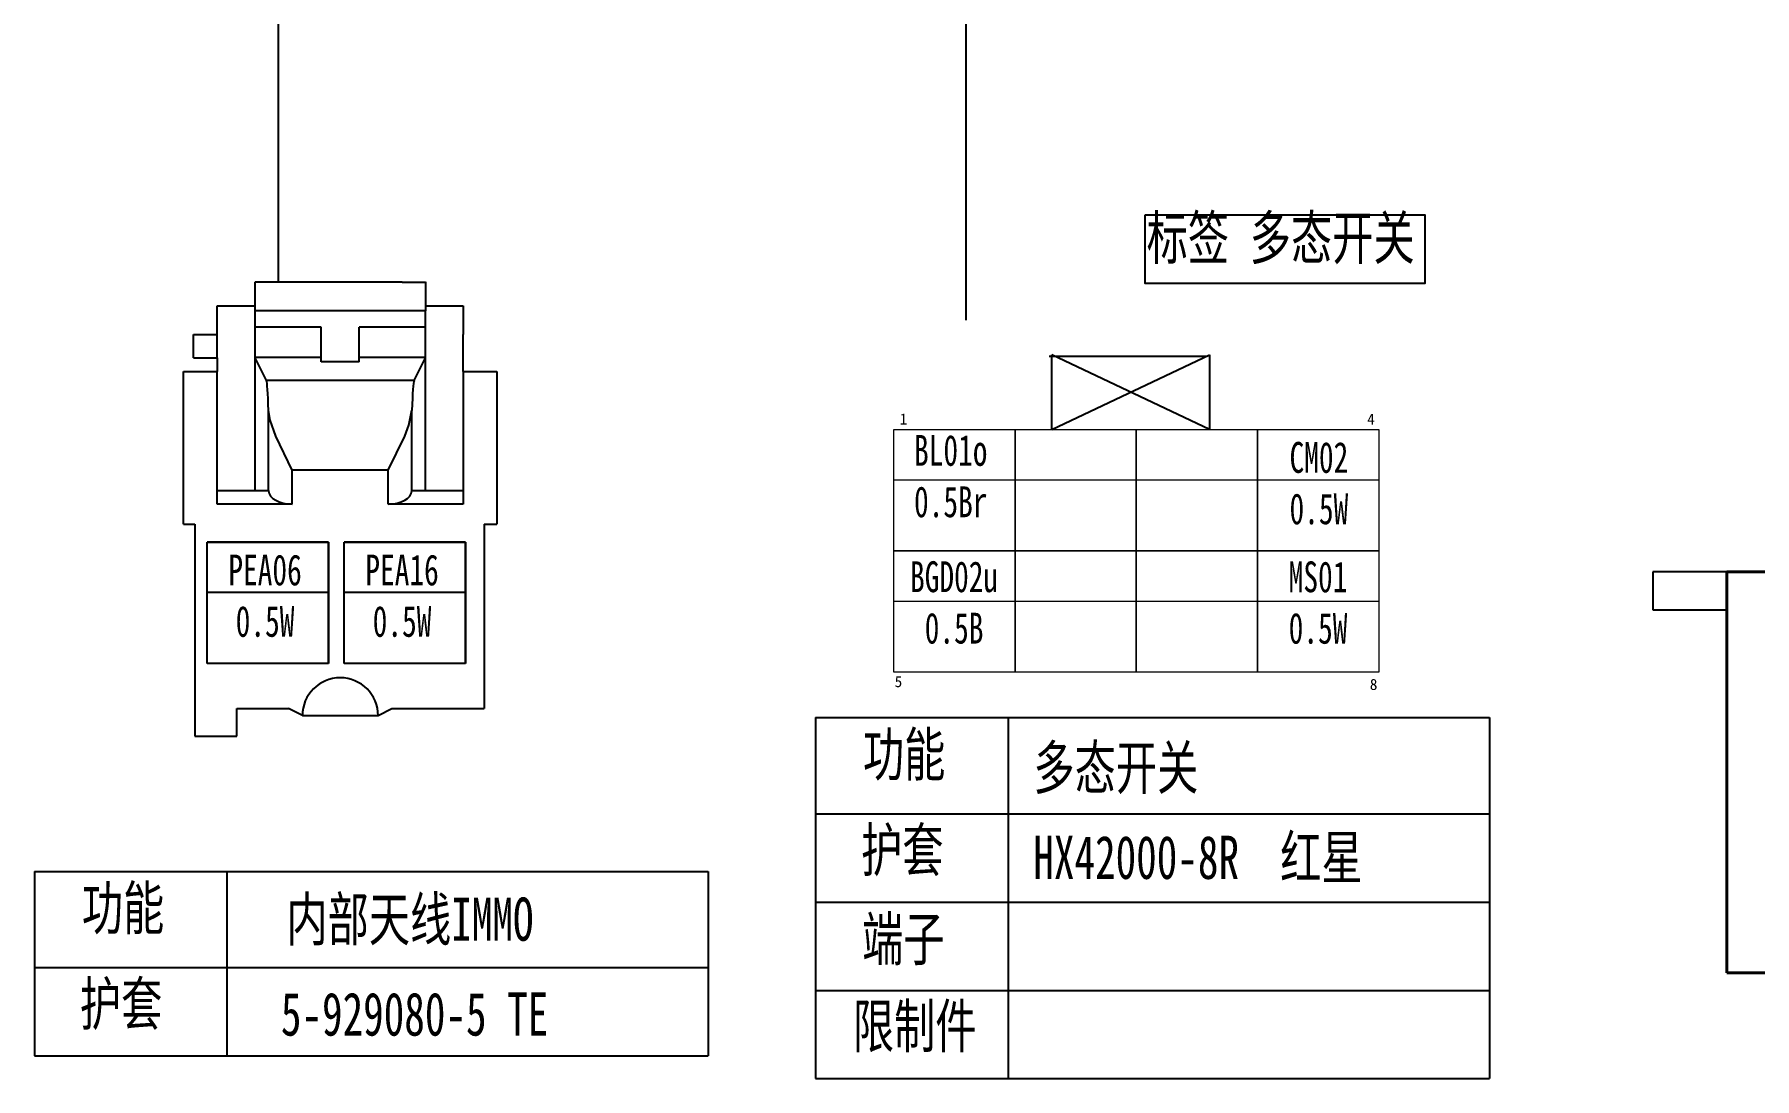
# Model space of a CAD drawing. Header units: millimetres. Extents: x 1543 to 5748, y 1576 to 2417.
# Drawn here: x 3464 to 3603.4, y 1859.7 to 1944.3 of the extents above; entities that cross this region are included whole.
import ezdxf

# ---------------------------------------------------------------- set-up
doc = ezdxf.new("R2010")
doc.units = ezdxf.units.MM
doc.linetypes.add('DASHDOT', pattern=[18.5, 12, -3, 0.5, -3])
doc.layers.get('0').update_dxf_attribs({"lineweight": 25})
doc.layers.add('11文本层', color=255, linetype='Continuous')
doc.layers.add('1轮廓实线层', color=7, linetype='Continuous', lineweight=50)
doc.layers.add('基本型', color=7, linetype='Continuous', lineweight=18)
doc.styles.add('仿宋3.5', font='simfang.ttf', dxfattribs={"height": 3.5})
doc.styles.add('标准', font='fangsong.ttf', dxfattribs={"width": 0.7, "height": 3.5})

msp = doc.modelspace()

# ---------------------------------------------------------------- linework, layer by layer
at = {"lineweight": -3, "ltscale": 0.000250244}
for p, q in [((3481.89, 1924.26), (3481.89, 1924.22)), ((3495.69, 1924.26), (3495.69, 1924.22))]:
    msp.add_line(p, q, dxfattribs=at)
at = {"lineweight": -3, "ltscale": 0.015}
for p, q in [((3481.89, 1921.92), (3481.89, 1924.22)), ((3495.69, 1924.22), (3495.69, 1921.92)), ((3478.82, 1920), (3478.82, 1922.31)), ((3498.76, 1922.31), (3498.76, 1920))]:
    msp.add_line(p, q, dxfattribs=at)
at = {"lineweight": -3, "ltscale": 0.01225}
for p, q in [((3483.77, 1924.22), (3481.89, 1924.22)), ((3493.81, 1924.22), (3495.69, 1924.22))]:
    msp.add_line(p, q, dxfattribs=at)
at = {"lineweight": -3, "ltscale": 0.0655}
msp.add_line((3493.81, 1924.22), (3483.77, 1924.22), dxfattribs=at)
at = {"lineweight": -3, "ltscale": 0.02}
for p, q in [((3478.82, 1922.31), (3481.89, 1922.31)), ((3495.69, 1922.31), (3498.76, 1922.31))]:
    msp.add_line(p, q, dxfattribs=at)
at = {"lineweight": -3, "ltscale": 0.00866}
for p, q in [((3481.89, 1920.59), (3481.89, 1921.92)), ((3495.69, 1920.59), (3495.69, 1921.92))]:
    msp.add_line(p, q, dxfattribs=at)
at = {"lineweight": -3, "ltscale": 0.089999}
msp.add_line((3495.69, 1921.92), (3481.89, 1921.92), dxfattribs=at)
at = {"lineweight": -3, "ltscale": 0.0125}
for p, q in [((3476.9, 1920), (3478.82, 1920)), ((3476.9, 1918.09), (3476.9, 1920)), ((3478.82, 1918.09), (3478.82, 1920)), ((3498.76, 1918.09), (3498.76, 1920)), ((3476.9, 1918.09), (3478.82, 1918.09))]:
    msp.add_line(p, q, dxfattribs=at)
at = {"lineweight": -3, "ltscale": 0.016131}
for p, q in [((3481.89, 1918.12), (3481.89, 1920.59)), ((3495.69, 1918.12), (3495.69, 1920.59))]:
    msp.add_line(p, q, dxfattribs=at)
at = {"lineweight": -3, "ltscale": 0.034999}
for p, q in [((3487.25, 1920.59), (3481.89, 1920.59)), ((3495.69, 1920.59), (3490.32, 1920.59)), ((3487.25, 1918.12), (3481.89, 1918.12)), ((3495.69, 1918.12), (3490.32, 1918.12))]:
    msp.add_line(p, q, dxfattribs=at)
at = {"lineweight": -3, "ltscale": 0.018353}
for p, q in [((3487.25, 1917.78), (3487.25, 1920.59)), ((3490.32, 1917.78), (3490.32, 1920.59))]:
    msp.add_line(p, q, dxfattribs=at)
at = {"lineweight": -3, "ltscale": 0.007217}
for p, q in [((3478.82, 1918.09), (3478.82, 1916.98)), ((3498.76, 1916.98), (3498.76, 1918.09))]:
    msp.add_line(p, q, dxfattribs=at)
at = {"lineweight": -3, "ltscale": 0.000104523}
for p, q in [((3481.89, 1918.1), (3481.89, 1918.12)), ((3495.69, 1918.1), (3495.69, 1918.12))]:
    msp.add_line(p, q, dxfattribs=at)
at = {"lineweight": -3, "ltscale": 0.01343}
for p, q in [((3482.81, 1916.26), (3481.89, 1918.1)), ((3494.77, 1916.26), (3495.69, 1918.1))]:
    msp.add_line(p, q, dxfattribs=at)
at = {"lineweight": -3, "ltscale": 0.070104}
for p, q in [((3481.89, 1907.35), (3481.89, 1918.1)), ((3495.69, 1907.35), (3495.69, 1918.1))]:
    msp.add_line(p, q, dxfattribs=at)
at = {"linetype": 'ByBlock', "lineweight": -2}
for p, q in [((3546.23, 1918.24), (3559.01, 1918.24)), ((3546.45, 1912.29), (3546.45, 1918.35)), ((3546.45, 1912.29), (3559.23, 1918.35)), ((3559.23, 1912.29), (3546.45, 1918.35)), ((3559.23, 1918.35), (3559.23, 1912.29))]:
    msp.add_line(p, q, dxfattribs=at)
at = {"lineweight": -3, "ltscale": 0.017784}
for p, q in [((3476.09, 1916.98), (3478.82, 1916.98)), ((3498.76, 1916.98), (3501.48, 1916.98))]:
    msp.add_line(p, q, dxfattribs=at)
at = {"lineweight": -3, "ltscale": 0.080566}
for p, q in [((3476.09, 1904.63), (3476.09, 1916.98)), ((3501.48, 1916.98), (3501.48, 1904.63))]:
    msp.add_line(p, q, dxfattribs=at)
at = {"lineweight": -3, "ltscale": 0.07}
for p, q in [((3478.82, 1906.25), (3478.82, 1916.98)), ((3498.76, 1916.98), (3498.76, 1906.25))]:
    msp.add_line(p, q, dxfattribs=at)
at = {"lineweight": -3, "ltscale": 0.020001}
msp.add_line((3490.32, 1917.78), (3487.25, 1917.78), dxfattribs=at)
at = {"lineweight": -3, "ltscale": 0.078}
msp.add_line((3494.77, 1916.26), (3482.81, 1916.26), dxfattribs=at)
at = {"lineweight": -3, "ltscale": 0.042588}
for p, q in [((3482.98, 1907.31), (3482.98, 1913.85)), ((3494.6, 1907.31), (3494.6, 1913.85))]:
    msp.add_line(p, q, dxfattribs=at)
at = {"lineweight": -3}
for p, q in [((3483.11, 1913.05), (3482.98, 1913.85)), ((3494.35, 1912.63), (3494.6, 1913.85)), ((3483.57, 1911.74), (3483.11, 1913.05)), ((3494.02, 1911.75), (3494.35, 1912.63)), ((3484.9, 1908.99), (3483.57, 1911.74)), ((3492.68, 1908.99), (3494.02, 1911.75))]:
    msp.add_line(p, q, dxfattribs=at)
at = {"lineweight": -3, "ltscale": 0.050772}
msp.add_line((3492.68, 1908.99), (3484.9, 1908.99), dxfattribs=at)
at = {"lineweight": -3, "ltscale": 0.017922}
for p, q in [((3484.9, 1906.25), (3484.9, 1908.99)), ((3492.68, 1906.25), (3492.68, 1908.99))]:
    msp.add_line(p, q, dxfattribs=at)
at = {"lineweight": -3, "ltscale": 0.027106}
for p, q in [((3478.82, 1907.35), (3482.98, 1907.35)), ((3494.6, 1907.35), (3498.76, 1907.35))]:
    msp.add_line(p, q, dxfattribs=at)
at = {"lineweight": -3, "ltscale": 0.000252232}
for p, q in [((3482.98, 1907.35), (3482.98, 1907.31)), ((3494.6, 1907.31), (3494.6, 1907.35))]:
    msp.add_line(p, q, dxfattribs=at)
at = {"lineweight": -3, "ltscale": 0.039613}
for p, q in [((3484.9, 1906.25), (3478.82, 1906.25)), ((3498.76, 1906.25), (3492.68, 1906.25))]:
    msp.add_line(p, q, dxfattribs=at)
at = {"lineweight": -3, "ltscale": 0.015001}
for p, q in [((3476.09, 1904.63), (3477.02, 1904.63)), ((3500.45, 1904.63), (3501.48, 1904.63))]:
    msp.add_line(p, q, dxfattribs=at)
at = {"lineweight": -3, "ltscale": 0.135}
msp.add_line((3477.02, 1904.63), (3477.02, 1887.45), dxfattribs=at)
at = {"lineweight": -3, "ltscale": 0.0975}
msp.add_line((3500.45, 1904.63), (3500.45, 1889.67), dxfattribs=at)
for p, q in [((3595.15, 1900.75), (3595.15, 1897.67)), ((3601.13, 1900.75), (3595.15, 1900.75)), ((3595.15, 1897.67), (3601.13, 1897.67)), ((3527.3, 1888.94), (3527.3, 1881.14)), ((3527.3, 1888.94), (3542.9, 1888.94)), ((3542.9, 1888.94), (3581.9, 1888.94)), ((3542.9, 1888.94), (3542.9, 1859.69)), ((3581.9, 1888.94), (3581.9, 1859.69)), ((3527.3, 1881.14), (3581.9, 1881.14)), ((3527.3, 1881.14), (3527.3, 1873.99)), ((3464.01, 1876.48), (3464.01, 1868.68)), ((3464.01, 1876.48), (3479.61, 1876.48)), ((3479.61, 1876.48), (3479.61, 1861.53)), ((3479.61, 1876.48), (3518.61, 1876.48)), ((3518.61, 1876.48), (3518.61, 1861.53)), ((3518.61, 1876.48), (3518.61, 1868.68)), ((3527.3, 1873.99), (3581.9, 1873.99)), ((3527.3, 1873.99), (3527.3, 1866.84)), ((3601.13, 1871.35), (3601.13, 1868.26)), ((3464.01, 1868.68), (3518.61, 1868.68)), ((3464.01, 1868.68), (3464.01, 1861.53)), ((3527.3, 1866.84), (3581.9, 1866.84)), ((3527.3, 1866.84), (3527.3, 1859.69)), ((3464.01, 1861.53), (3518.61, 1861.53)), ((3527.3, 1859.69), (3581.9, 1859.69))]:
    msp.add_line(p, q)
at = {"color": 7, "lineweight": 35, "ltscale": 0.1425}
for p, q in [((3601.13, 1900.75), (3601.13, 1868.26)), ((3601.13, 1868.26), (3601.13, 1900.75))]:
    msp.add_line(p, q, dxfattribs=at)
at = {"color": 7, "lineweight": 35, "ltscale": 0.1905}
for p, q in [((3644.57, 1900.75), (3601.13, 1900.75)), ((3601.13, 1900.75), (3644.57, 1900.75)), ((3644.57, 1868.26), (3601.13, 1868.26)), ((3601.13, 1868.26), (3644.57, 1868.26))]:
    msp.add_line(p, q, dxfattribs=at)
at = {"color": 7, "lineweight": 35, "ltscale": 0.1}
msp.add_line((3601.13, 1873.11), (3601.13, 1895.91), dxfattribs=at)
at = {"lineweight": -3, "ltscale": 0.0375}
msp.add_line((3480.4, 1887.45), (3480.4, 1889.67), dxfattribs=at)
at = {"lineweight": -3, "ltscale": 0.027499}
msp.add_line((3480.4, 1889.67), (3484.61, 1889.67), dxfattribs=at)
at = {"lineweight": -3, "ltscale": 0.010206}
for p, q in [((3485.72, 1889.1), (3484.61, 1889.67)), ((3491.86, 1889.1), (3492.96, 1889.67))]:
    msp.add_line(p, q, dxfattribs=at)
at = {"linetype": 'DASHDOT', "lineweight": -3, "ltscale": 0.048001}
msp.add_line((3485.72, 1889.1), (3491.86, 1889.1), dxfattribs=at)
at = {"lineweight": -3, "ltscale": 0.039999}
msp.add_line((3485.72, 1889.1), (3491.86, 1889.1), dxfattribs=at)
at = {"lineweight": -3, "ltscale": 0.040565}
msp.add_line((3492.96, 1889.67), (3500.45, 1889.67), dxfattribs=at)
at = {"lineweight": -3, "ltscale": 0.013066}
msp.add_line((3477.02, 1887.45), (3480.4, 1887.45), dxfattribs=at)
at = {"lineweight": -3}
msp.add_arc((3488.79, 1889.1), 3.07, 0, 180, dxfattribs=at)
for centre, major_axis, ratio, start_param, end_param in [((3482.79, 1908.99), (0, 7.28), 0.034921, 5.441111, 6.213372), ((3494.79, 1908.99), (0, 7.28), 0.034921, 0.069813, 0.842075), ((3484.9, 1907.35), (-1.92, 0), 0.57735, 0.034907, 1.570796), ((3492.68, 1907.35), (-1.92, 0), 0.57735, 1.570796, 3.106686)]:
    msp.add_ellipse(centre, major_axis=major_axis, ratio=ratio, start_param=start_param, end_param=end_param, dxfattribs=at)
at = {"layer": '1轮廓实线层', "lineweight": -3}
for p, q in [((3483.77, 1975.14), (3483.77, 1924.22)), ((3539.48, 1975.14), (3539.48, 1921.16))]:
    msp.add_line(p, q, dxfattribs=at)
at = {"layer": '1轮廓实线层', "lineweight": -2}
msp.add_lwpolyline([(3554.02, 1929.7), (3576.67, 1929.7), (3576.67, 1924.11), (3554.02, 1924.11)], close=True, dxfattribs=at)
at = {"layer": '基本型'}
for p, q in [((3533.64, 1902.46), (3533.64, 1912.29)), ((3533.64, 1912.29), (3543.47, 1912.29)), ((3543.47, 1902.46), (3543.47, 1912.29)), ((3543.47, 1912.29), (3553.29, 1912.29)), ((3543.47, 1912.29), (3543.47, 1902.46)), ((3553.29, 1902.46), (3553.29, 1912.29)), ((3553.29, 1912.29), (3563.12, 1912.29)), ((3553.29, 1912.29), (3553.29, 1902.46)), ((3563.12, 1902.46), (3563.12, 1912.29)), ((3563.12, 1912.29), (3572.95, 1912.29)), ((3563.12, 1912.29), (3563.12, 1902.46)), ((3572.95, 1912.29), (3572.95, 1902.46)), ((3543.47, 1908.19), (3533.64, 1908.19)), ((3553.29, 1908.19), (3543.47, 1908.19)), ((3563.12, 1908.19), (3553.29, 1908.19)), ((3572.95, 1908.19), (3563.12, 1908.19)), ((3543.47, 1902.46), (3533.64, 1902.46)), ((3533.64, 1892.63), (3533.64, 1902.46)), ((3533.64, 1902.46), (3543.47, 1902.46)), ((3553.29, 1902.46), (3543.47, 1902.46)), ((3543.47, 1892.63), (3543.47, 1902.46)), ((3543.47, 1902.46), (3553.29, 1902.46)), ((3543.47, 1902.46), (3543.47, 1892.63)), ((3563.12, 1902.46), (3553.29, 1902.46)), ((3553.29, 1892.63), (3553.29, 1902.46)), ((3553.29, 1902.46), (3563.12, 1902.46)), ((3553.29, 1902.46), (3553.29, 1892.63)), ((3572.95, 1902.46), (3563.12, 1902.46)), ((3563.12, 1892.63), (3563.12, 1902.46)), ((3563.12, 1902.46), (3572.95, 1902.46)), ((3563.12, 1902.46), (3563.12, 1892.63)), ((3572.95, 1902.46), (3572.95, 1892.63)), ((3543.47, 1898.36), (3533.64, 1898.36)), ((3553.29, 1898.36), (3543.47, 1898.36)), ((3563.12, 1898.36), (3553.29, 1898.36)), ((3572.95, 1898.36), (3563.12, 1898.36)), ((3543.47, 1892.63), (3533.64, 1892.63)), ((3553.29, 1892.63), (3543.47, 1892.63)), ((3563.12, 1892.63), (3553.29, 1892.63)), ((3572.95, 1892.63), (3563.12, 1892.63))]:
    msp.add_line(p, q, dxfattribs=at)
at = {"layer": '基本型', "lineweight": -3}
for p, q in [((3487.84, 1903.17), (3478.01, 1903.17)), ((3478.01, 1893.34), (3478.01, 1903.17)), ((3478.01, 1903.17), (3487.84, 1903.17)), ((3487.84, 1893.34), (3487.84, 1903.17)), ((3487.84, 1903.17), (3487.84, 1893.34)), ((3498.94, 1903.17), (3489.11, 1903.17)), ((3489.11, 1893.34), (3489.11, 1903.17)), ((3489.11, 1903.17), (3498.94, 1903.17)), ((3498.94, 1893.34), (3498.94, 1903.17)), ((3498.94, 1903.17), (3498.94, 1893.34)), ((3487.84, 1899.08), (3478.01, 1899.08)), ((3498.94, 1899.08), (3489.11, 1899.08)), ((3487.84, 1893.34), (3478.01, 1893.34)), ((3498.94, 1893.34), (3489.11, 1893.34))]:
    msp.add_line(p, q, dxfattribs=at)

# ---------------------------------------------------------------- texts
at = {"style": '标准', "width": 0.7}
for s, p in [('功能', (3531.14, 1884.21)), ('多态开关', (3544.95, 1883.14)), ('护套', (3530.99, 1876.47)), ('HX42000-8R  红星', (3544.95, 1875.87)), ('功能', (3467.85, 1871.76)), ('端子', (3531.07, 1869.26)), ('护套', (3467.69, 1864.01)), ('5-929080-5 TE', (3483.98, 1863.17)), ('限制件', (3530.32, 1862.2))]:
    msp.add_text(s, height=3.5, dxfattribs=at).set_placement(p)
for s, insert, char_height, width, attachment_point, style in [('{\\fSimSun|b0|i0|c134|p2;\\C256;1}', (3534.43, 1913.59, 1026.9), 0.9, 0.9036, 2, '仿宋3.5'), ('{\\fSimSun|b0|i0|c134|p2;\\C256;4}', (3572.31, 1913.58, 1026.9), 0.9, 0.9036, 2, '仿宋3.5'), ('\\pxqc;BL01o\\P0.5Br', (3535.15, 1911.85), 2.5, 6.2163, 1, '标准'), ('\\pxqc;CM02\\P0.5W', (3564.98, 1911.28), 2.5, 6.2163, 1, '标准'), ('\\pxqc;PEA06\\P0.5W', (3479.59, 1902.16), 2.5, 6.2163, 1, '标准'), ('\\pxqc;PEA16\\P0.5W', (3490.69, 1902.16), 2.5, 6.2163, 1, '标准'), ('\\pxqc;BGD02u\\P0.5B', (3535.42, 1901.61), 2.5, 6.2163, 1, '标准'), ('\\pxqc;MS01\\P0.5W', (3564.91, 1901.6), 2.5, 6.2163, 1, '标准'), ('{\\fSimSun|b0|i0|c134|p2;\\C256;5}', (3534.02, 1892.31, 1026.9), 0.9, 0.9036, 2, '仿宋3.5'), ('{\\fSimSun|b0|i0|c134|p2;\\C256;8}', (3572.52, 1892.08, 1026.9), 0.9, 0.9036, 2, '仿宋3.5')]:
    msp.add_mtext(s, dxfattribs=dict(insert=insert, char_height=char_height, width=width, attachment_point=attachment_point, style=style))
at = {"layer": '11文本层', "char_height": 3.5, "attachment_point": 1, "style": '标准'}
for s, insert, width in [('标签 多态开关 ', (3554.13, 1929.58), 27.0608), ('内部天线IMMO', (3484.42, 1874.36), 41.519)]:
    msp.add_mtext(s, dxfattribs=dict(at, insert=insert, width=width))

doc.saveas('drawing.dxf')
